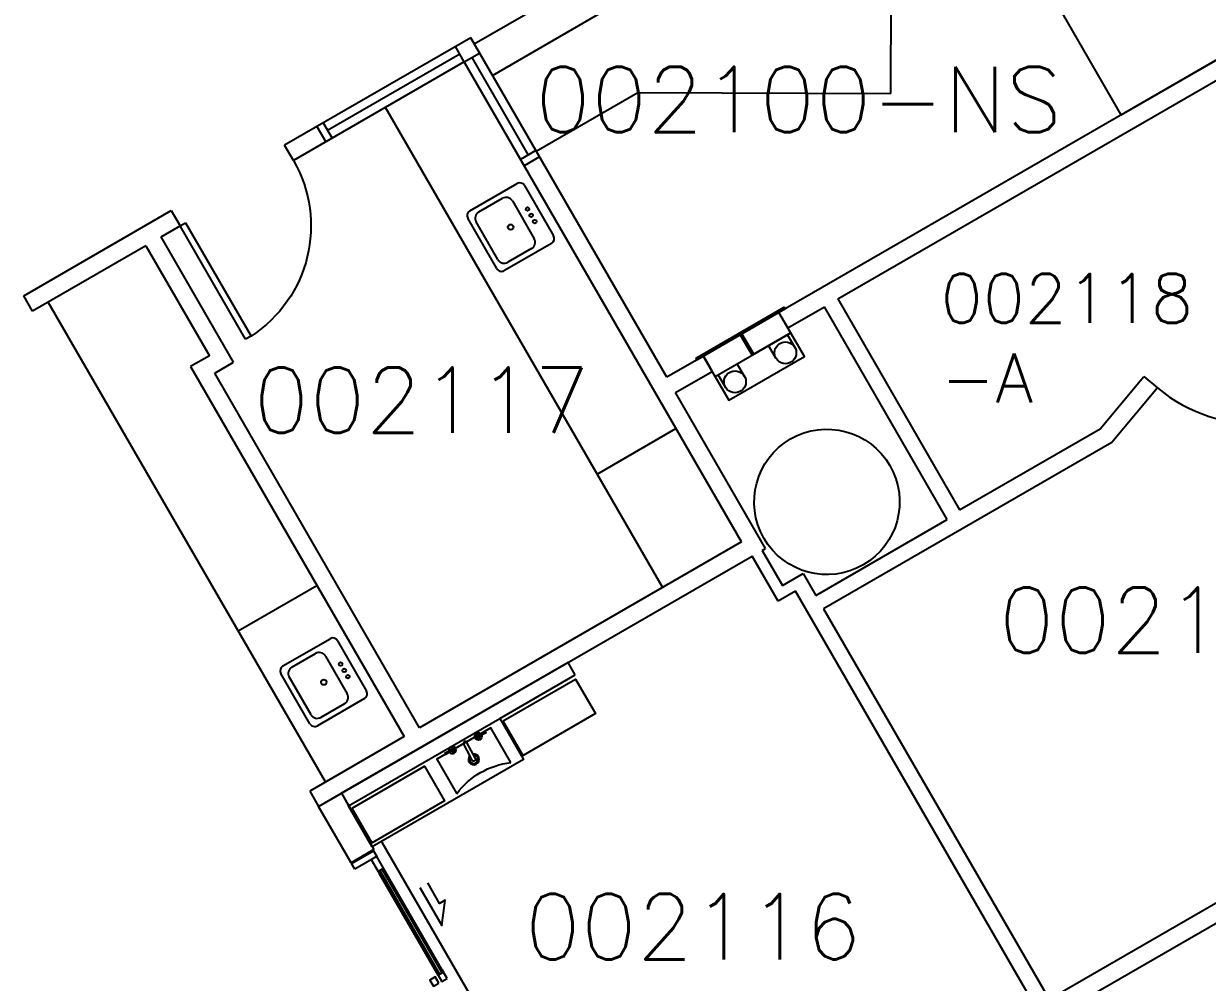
# Model space of a CAD drawing. Extents: x -1957 to 1822, y 4767 to 7331.
# Drawn here: x -483.2 to -157.6, y 6509.1 to 6772.9 of the extents above; entities that cross this region are included whole.
import ezdxf

# ---------------------------------------------------------------- set-up
doc = ezdxf.new("R2010")
doc.units = 0
doc.header["$LTSCALE"] = 48
doc.header["$MEASUREMENT"] = 0
doc.layers.get('0').update_dxf_attribs({"linetype": 'CONTINUOUS'})
for name, color, linetype in [('ARDOOR', 7, 'CONTINUOUS'), ('ARROOMNO', 4, 'CONTINUOUS'), ('ARWALL', 7, 'CONTINUOUS'), ('ARWINDOW', 7, 'CONTINUOUS'), ('COL', 14, 'CONTINUOUS'), ('EQUIP', 30, 'CONTINUOUS'), ('MILL', 1, 'CONTINUOUS'), ('MPFIXTURE', 3, 'CONTINUOUS')]:
    doc.layers.add(name, color=color, linetype=linetype)
doc.styles.add('ROMANS', font='romans.shx', dxfattribs={"height": 18})

# ---------------------------------------------------------------- blocks, each defined once
blk = doc.blocks.new('PTS')
at = {"layer": 'EQUIP'}
for points in [[(12, 0), (12, 14), (-12, 14), (-12, 0)], [(12, 6.5), (-12, 6.5), (-0.25, 6.5), (-0.25, 0), (0.25, 0), (0.25, 6.5)]]:
    blk.add_lwpolyline(points, dxfattribs=at)
blk.add_lwpolyline([(14, 0), (14, -0.5), (-14, -0.5), (-14, 0)], close=True, dxfattribs=at)
at = {"layer": 'MPFIXTURE'}
for p, q in [((-11, 10.5), (-11, 6.5)), ((-5, 10.5), (-5, 6.5)), ((5, 10.5), (5, 6.5)), ((11, 10.5), (11, 6.5))]:
    blk.add_line(p, q, dxfattribs=at)
for centre in [(-8, 10.5), (8, 10.5)]:
    blk.add_circle(centre, 3, dxfattribs=at)
blk = doc.blocks.new('SNK-MILL')
at = {"color": 0}
for p, q in [((-9.5, -7.5), (-9.5, 7.5)), ((-8, 9), (8, 9)), ((9.5, 7.5), (9.5, -7.5)), ((-6, 4), (6, 4)), ((-8, -5.5), (-8, 2)), ((8, 2), (8, -5.5)), ((8, -9), (-8, -9)), ((6, -7.5), (-6, -7.5))]:
    blk.add_line(p, q, dxfattribs=at)
for centre, radius in [((-2, 6.5), 0.5), ((0, 6.5), 0.5), ((2, 6.5), 0.5), ((0, 0), 0.75)]:
    blk.add_circle(centre, radius, dxfattribs=at)
for centre, radius, start, end in [((-8, 7.5), 1.5, 90, 180), ((8, 7.5), 1.5, 0, 90), ((-6, 2), 2, 90, 180), ((6, 2), 2, 0, 90), ((-6, -5.5), 2, 180, 270), ((6, -5.5), 2, 270, 0), ((-8, -7.5), 1.5, 180, 270), ((8, -7.5), 1.5, 270, 0)]:
    blk.add_arc(centre, radius, start, end, dxfattribs=at)
blk = doc.blocks.new('3-00-DR')
at = {"color": 0}
for p, q in [((0, 36), (0, 0)), ((1.75, 36), (0, 36)), ((1.75, 0), (1.75, 36)), ((0, 0), (1.75, 0))]:
    blk.add_line(p, q, dxfattribs=at)
blk.add_arc((-0.08, -0.03), 36.08, 0.049, 87.097, dxfattribs=at)
blk = doc.blocks.new('3-06-DR')
at = {"color": 0}
for p, q in [((0, 42), (0, 0)), ((1.75, 42), (0, 42)), ((1.75, 0), (1.75, 42)), ((0, 0), (1.75, 0))]:
    blk.add_line(p, q, dxfattribs=at)
blk.add_arc((-0.07, -0.03), 42.07, 0.0359, 87.5264, dxfattribs=at)

msp = doc.modelspace()

# ---------------------------------------------------------------- linework, layer by layer
at = {"layer": 'ARDOOR'}
for p, q in [((-384.66, 6547.7), (-320.21, 6436.07)), ((-369.6, 6511.73), (-385.35, 6539.01)), ((-368.08, 6512.61), (-383.83, 6539.89))]:
    msp.add_line(p, q, dxfattribs=at)
at = {"layer": 'ARDOOR', "flags": 128}
for points in [[(-392.15, 6540.29), (-393.02, 6541.8), (-386.96, 6545.3), (-386.08, 6543.79), (-392.15, 6540.29)], [(-384.21, 6540.54), (-386.08, 6543.79), (-387.6, 6542.91), (-385.72, 6539.66), (-384.21, 6540.54)], [(-385.35, 6539.01), (-384.92, 6539.26), (-385.29, 6539.91), (-385.72, 6539.66), (-385.35, 6539.01)], [(-368.14, 6511.71), (-384.64, 6540.29), (-385.29, 6539.91), (-368.79, 6511.34), (-368.14, 6511.71)], [(-384.27, 6539.64), (-383.83, 6539.89), (-384.21, 6540.54), (-384.64, 6540.29), (-384.27, 6539.64)], [(-374.2, 6535.2), (-368.2, 6524.81), (-367.29, 6531.75), (-368.81, 6530.87), (-372.06, 6536.5)], [(-368.52, 6512.36), (-368.08, 6512.61), (-367.71, 6511.96), (-368.14, 6511.71), (-368.52, 6512.36)], [(-368.98, 6508.92), (-369.98, 6510.65), (-371.5, 6509.77), (-370.5, 6508.04), (-368.98, 6508.92)], [(-369.6, 6511.73), (-369.17, 6511.98), (-368.79, 6511.34), (-369.22, 6511.09), (-369.6, 6511.73)], [(-366.71, 6510.23), (-367.71, 6511.96), (-369.22, 6511.09), (-368.22, 6509.35), (-366.71, 6510.23)]]:
    msp.add_lwpolyline(points, dxfattribs=at)
at = {"layer": 'ARWALL'}
for p, q in [((-141.41, 6770.84), (-275.46, 6693.45)), ((-360.24, 6769.03), (-411.45, 6739.47)), ((-306.32, 6675.63), (-360.24, 6769.03)), ((-259.28, 6697.16), (-143.2, 6764.18)), ((-362.02, 6762.38), (-409.01, 6735.25)), ((-285.79, 6630.33), (-362.02, 6762.38)), ((-402.57, 6744.6), (-400.13, 6740.38)), ((-409.01, 6735.25), (-411.45, 6739.47)), ((-341.3, 6736.23), (-345.52, 6733.8)), ((-483.22, 6698.03), (-442.63, 6721.47)), ((-442.63, 6721.47), (-440.19, 6717.25)), ((-445.38, 6714.25), (-440.19, 6717.25)), ((-425.47, 6679.75), (-445.38, 6714.25)), ((-449.61, 6711.81), (-480.78, 6693.81)), ((-449.61, 6711.81), (-432.13, 6681.54)), ((-480.78, 6693.81), (-483.22, 6698.03)), ((-273.03, 6689.23), (-262.96, 6695.04)), ((-229.15, 6636.47), (-262.96, 6695.04)), ((-259.28, 6697.16), (-225.78, 6639.14)), ((-273.03, 6689.23), (-275.46, 6693.45)), ((-432.13, 6681.54), (-437.32, 6678.54)), ((-437.32, 6678.54), (-378.56, 6576.76)), ((-430.66, 6676.75), (-425.47, 6679.75)), ((-296.25, 6681.45), (-306.32, 6675.63)), ((-296.25, 6681.45), (-293.81, 6677.23)), ((-374.34, 6579.2), (-430.66, 6676.75)), ((-303.88, 6671.41), (-293.81, 6677.23)), ((-187.09, 6661.47), (-175.05, 6675.83)), ((-175.05, 6675.83), (-171.31, 6672.7)), ((-171.31, 6672.7), (-183.91, 6657.68)), ((-279.13, 6628.54), (-303.88, 6671.41)), ((-225.78, 6639.14), (-187.09, 6661.47)), ((-183.91, 6657.68), (-263.18, 6611.91)), ((-265.31, 6615.6), (-229.15, 6636.47)), ((-285.79, 6630.33), (-374.34, 6579.2)), ((-402.11, 6557.54), (-282.81, 6626.42)), ((-275.67, 6614.05), (-282.81, 6626.42)), ((-280.1, 6627.98), (-279.13, 6628.54)), ((-280.1, 6627.98), (-274.52, 6618.32)), ((-274.52, 6618.32), (-268.79, 6621.63)), ((-268.79, 6621.63), (-265.31, 6615.6)), ((-270.91, 6616.8), (-275.67, 6614.05)), ((-204.88, 6502.43), (-270.91, 6616.8)), ((-263.18, 6611.91), (-201.15, 6504.48)), ((-201.15, 6504.48), (-47.3, 6593.31)), ((-44.86, 6589.08), (-198.72, 6500.25)), ((-378.56, 6576.76), (-404.54, 6561.76)), ((-404.54, 6561.76), (-402.11, 6557.54)), ((-402.11, 6557.54), (-395.83, 6561.16)), ((-395.83, 6561.16), (-386.87, 6545.64)), ((-393.15, 6542.02), (-402.11, 6557.54)), ((-386.87, 6545.64), (-393.15, 6542.02))]:
    msp.add_line(p, q, dxfattribs=at)
msp.add_point((-398.4, 6741.38), dxfattribs=at)
at = {"layer": 'ARWINDOW'}
for p, q in [((-362.02, 6762.38), (-364.46, 6766.6)), ((-363.24, 6764.49), (-399.62, 6743.49)), ((-362.02, 6762.38), (-357.8, 6764.81)), ((-359.91, 6763.59), (-344.41, 6736.75)), ((-400.84, 6745.6), (-398.4, 6741.38)), ((-342.3, 6737.97), (-346.52, 6735.53))]:
    msp.add_line(p, q, dxfattribs=at)
at = {"layer": 'COL', "extrusion": (0, 0, -1)}
msp.add_arc((262.26, 6641.32), 20, 329.9999999999402, 329.9999942703573, dxfattribs=at)
at = {"layer": 'MILL'}
for p, q in [((-359.26, 6767.33), (-323.33, 6788.08)), ((-244.69, 6753.69), (-244.56, 6783.75)), ((-354.25, 6758.66), (-320.66, 6778.05)), ((-181.3, 6747.8), (-198.47, 6777.55)), ((-181.3, 6747.8), (-142.27, 6770.34)), ((-342.22, 6737.83), (-314.26, 6753.98)), ((-314.26, 6753.98), (-244.69, 6753.69)), ((-307.44, 6617.83), (-383.68, 6749.88)), ((-400.21, 6564.26), (-476.45, 6696.31)), ((-325.44, 6649), (-303.79, 6661.5)), ((-424.21, 6605.83), (-402.56, 6618.33)), ((-352.26, 6581.7), (-331.47, 6593.7))]:
    msp.add_line(p, q, dxfattribs=at)
at = {"layer": 'MILL', "flags": 128}
for points in [[(-331.47, 6593.7), (-333.47, 6597.16), (-395.83, 6561.16), (-393.83, 6557.7), (-393.83, 6557.7)], [(-351.33, 6581.08), (-331.41, 6592.58), (-325.91, 6583.06), (-345.83, 6571.56), (-351.33, 6581.08)], [(-393.83, 6557.7), (-352.26, 6581.7), (-345.76, 6570.44), (-387.33, 6546.44), (-393.83, 6557.7)], [(-392.89, 6557.08), (-372.98, 6568.58), (-367.48, 6559.06), (-387.39, 6547.56), (-392.89, 6557.08)]]:
    msp.add_lwpolyline(points, dxfattribs=at)
at = {"layer": 'MPFIXTURE'}
for p, q in [((-360.32, 6571.15), (-362.17, 6574.68)), ((-358.96, 6570.72), (-361.28, 6575.15)), ((-359.85, 6570.26), (-360.32, 6571.15))]:
    msp.add_line(p, q, dxfattribs=at)
at = {"layer": 'MPFIXTURE', "flags": 128}
for points in [[(-349.23, 6569.59), (-354.73, 6579.12), (-369.57, 6570.55), (-364.07, 6561.02)], [(-356.14, 6577.98), (-356.03, 6577.75), (-358.1, 6576.66), (-358.22, 6576.89), (-356.14, 6577.98)], [(-367.42, 6572.06), (-367.3, 6571.84), (-365.22, 6572.93), (-365.34, 6573.16), (-367.42, 6572.06)]]:
    msp.add_lwpolyline(points, dxfattribs=at)
at = {"layer": 'MPFIXTURE', "extrusion": (0, 0, -1)}
for centre, radius, start, end in [((358.16, 6576.77), 1, 159.7214, 144.9201), ((358.16, 6576.77), 0.5, 167.2493, 137.3922), ((358.16, 6576.77), 0.375, 172.4102, 132.2313), ((346.79, 6548.23), 21.5, 36.5072, 83.4929), ((359.4, 6570.49), 0.5, 152.3212, 332.3203)]:
    msp.add_arc(centre, radius, start, end, dxfattribs=at)
at = {"layer": 'MPFIXTURE'}
for centre, radius, start, end in [((-361.73, 6574.92), 0.5, 27.6791, 207.6793), ((-365.28, 6573.04), 1, 215.0799, 200.2786), ((-365.28, 6573.04), 0.5, 222.6078, 192.7507), ((-365.28, 6573.04), 0.375, 227.7687, 187.5898), ((-359.4, 6570.49), 1.5, 137.1505, 98.208), ((-359.4, 6570.49), 1.12, 144.0671, 91.2915)]:
    msp.add_arc(centre, radius, start, end, dxfattribs=at)

# ---------------------------------------------------------------- block references
at = {"layer": 'ARDOOR', "xscale": -1, "rotation": 209.9999999999974}
msp.add_blockref('3-00-DR', (-440.19, 6717.25), dxfattribs=at)
at = {"layer": 'ARDOOR', "rotation": 229.9999999999964}
msp.add_blockref('3-06-DR', (-144.31, 6704.87), dxfattribs=at)
at = {"layer": 'EQUIP', "rotation": 209.9999999999997}
msp.add_blockref('PTS', (-285.86, 6687.45), dxfattribs=at)
at = {"layer": 'MPFIXTURE', "rotation": 300.0000000000002}
for p in [(-349.25, 6716.93), (-400.67, 6591.71)]:
    msp.add_blockref('SNK-MILL', p, dxfattribs=at)

# ---------------------------------------------------------------- texts
at = {"layer": 'ARROOMNO', "style": 'ROMANS'}
for s, height, p in [('002100-NS', 18, (-342.58, 6743.05)), ('002118', 13.5, (-230.97, 6690.56)), ('-A', 13.5, (-230.97, 6668.7)), ('002117', 18, (-420.05, 6660.34)), ('002118', 18, (-215.02, 6599.78)), ('002116', 18, (-345.4, 6515.44))]:
    msp.add_text(s, height=height, dxfattribs=at).set_placement(p)

doc.saveas('drawing.dxf')
